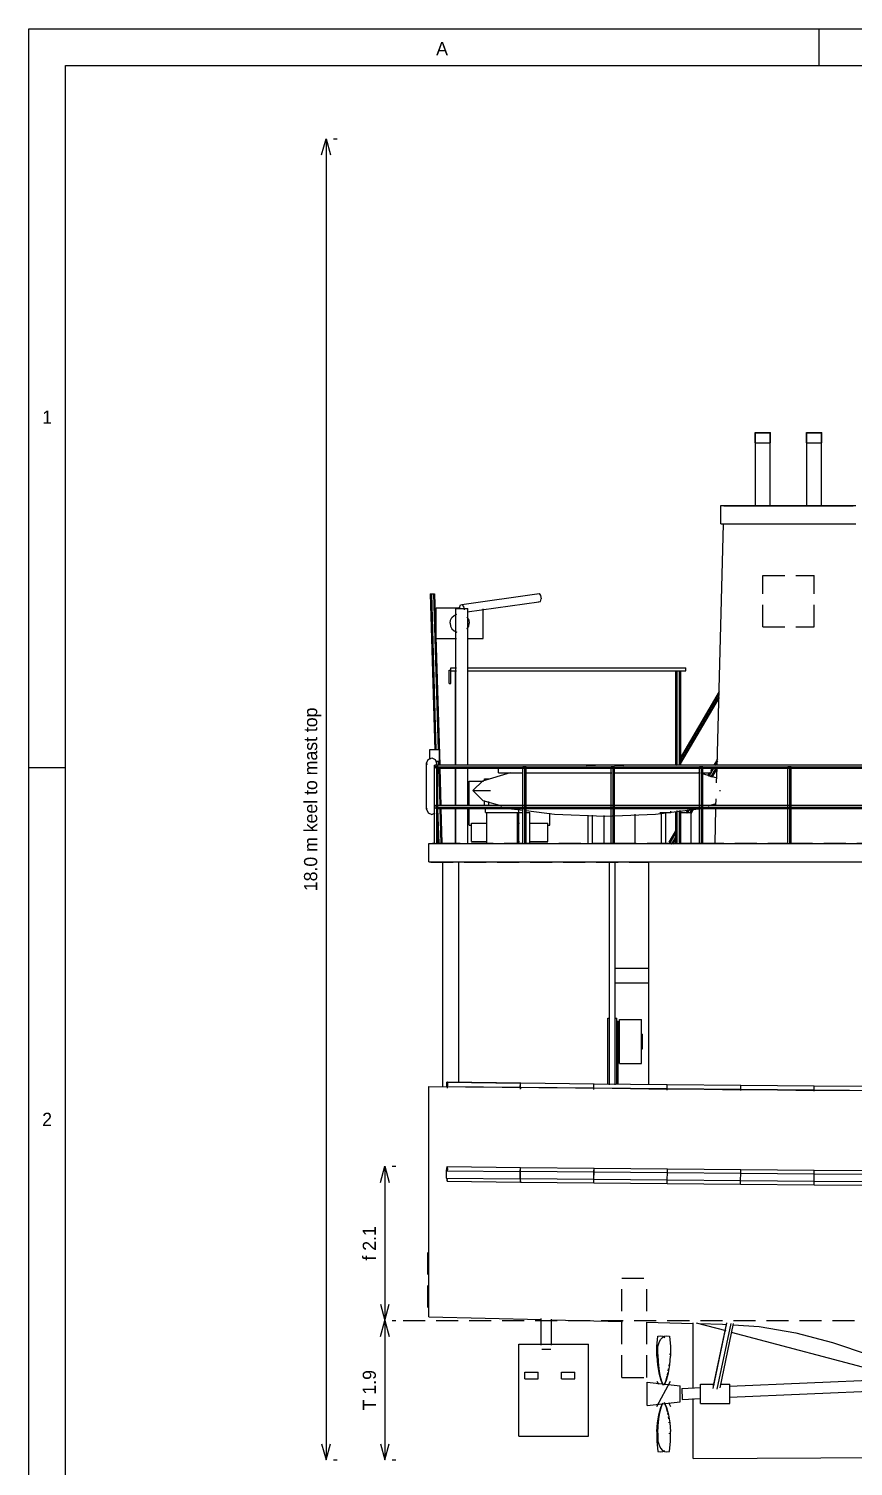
# Model space of a CAD drawing. Extents: x 5 to 836, y 5 to 589.
# Drawn here: x 5 to 117.3, y 393.1 to 589 of the extents above; entities that cross this region are included whole.
import ezdxf
from ezdxf.enums import TextEntityAlignment as Align

# ---------------------------------------------------------------- set-up
doc = ezdxf.new("R2010")
doc.units = 0
doc.linetypes.add('DASHED', pattern=[4.5, 3, -1.5])
for name, color, linetype in [('DETAIL', 8, 'CONTINUOUS'), ('DIM', 3, 'CONTINUOUS'), ('FRAME', 7, 'CONTINUOUS'), ('MARKING', 4, 'DASHED'), ('OUTLINE', 7, 'CONTINUOUS'), ('TEXT', 7, 'CONTINUOUS'), ('THIN', 7, 'CONTINUOUS'), ('WATERLINE', 4, 'DASHED')]:
    doc.layers.add(name, color=color, linetype=linetype)

msp = doc.modelspace()

# ---------------------------------------------------------------- linework, layer by layer
at = {"layer": 'DETAIL'}
for p, q in [((103.96, 534), (106.04, 534)), ((104, 533.95), (106, 533.95)), ((110.96, 534), (113.04, 534)), ((111, 533.95), (113, 533.95)), ((103.96, 532.6), (106.04, 532.6)), ((110.96, 532.6), (113.04, 532.6)), ((99.3, 524.05), (117.7, 524.05)), ((99.7, 524), (117.3, 524)), ((99.3, 521.55), (117.7, 521.55)), ((59.7, 511.99), (60.3, 512.01)), ((59.7, 511.99), (60.33, 490.72)), ((59.85, 512), (60.48, 490.73)), ((60.15, 512), (60.78, 490.74)), ((60.3, 512.01), (60.99, 488.64)), ((74.28, 511.96), (74.3, 512.02)), ((74.3, 512.02), (74.52, 512.07)), ((74.52, 512.07), (74.73, 511.8)), ((74.7, 510.98), (74.8, 511.34)), ((74.73, 511.8), (74.8, 511.34)), ((60.5, 505.9), (60.5, 510.1)), ((60.5, 510.1), (63.77, 510.1)), ((63.2, 510), (64.8, 510)), ((63.7, 510.16), (63.8, 510.52)), ((63.7, 510.16), (63.73, 509.96)), ((63.8, 510.52), (64.02, 510.57)), ((64.02, 510.57), (64.23, 510.3)), ((64.23, 510.3), (64.3, 509.84)), ((66.9, 505.9), (66.9, 509.96)), ((74.44, 510.98), (74.48, 510.93)), ((74.48, 510.93), (74.7, 510.98)), ((62.4, 508), (62.46, 508.4)), ((62.4, 508), (62.46, 507.6)), ((62.46, 508.4), (62.65, 508.76)), ((62.46, 507.6), (62.65, 507.24)), ((62.65, 508.76), (62.94, 509.05)), ((62.94, 509.05), (63.3, 509.24)), ((64.7, 508.81), (64.75, 508.76)), ((64.75, 508.76), (64.94, 508.4)), ((64.75, 507.24), (64.94, 507.6)), ((64.94, 508.4), (65, 508)), ((64.94, 507.6), (65, 508)), ((60.5, 505.9), (63.28, 505.9)), ((62.65, 507.24), (62.94, 506.95)), ((62.94, 506.95), (63.3, 506.76)), ((64.7, 507.19), (64.75, 507.24)), ((64.74, 505.9), (66.9, 505.9)), ((62.3, 501.6), (62.5, 501.6)), ((62.3, 499.8), (62.3, 501.6)), ((62.5, 501.9), (63.27, 501.9)), ((62.5, 499.8), (62.5, 501.9)), ((62.5, 501.5), (63.27, 501.5)), ((63.15, 488.63), (63.15, 501.5)), ((64.74, 501.9), (94.5, 501.9)), ((64.74, 501.5), (94.5, 501.5)), ((93.15, 488.63), (93.15, 501.5)), ((93.32, 488.63), (93.32, 501.5)), ((93.67, 488.63), (93.67, 501.5)), ((93.85, 488.63), (93.85, 501.5)), ((94.5, 501.5), (94.5, 501.9)), ((62.3, 499.8), (62.5, 499.8)), ((93.8, 488.83), (99.09, 497.88)), ((93.81, 489.63), (99.1, 498.68)), ((93.82, 489.46), (99.08, 498.45)), ((93.82, 489.06), (99.08, 498.05)), ((59.65, 490.8), (60.95, 490.8)), ((59.65, 489.41), (59.65, 490.8)), ((60.95, 489.2), (60.95, 490.8)), ((60.3, 488.65), (60.58, 488.74)), ((60.3, 478), (60.3, 488.65)), ((60.3, 488.5), (60.75, 488.5)), ((60.3, 488.35), (60.58, 488.26)), ((60.4, 489.2), (60.95, 489.2)), ((60.5, 488.7), (151.97, 488.7)), ((60.5, 488.25), (60.5, 488.7)), ((60.5, 488.42), (151.69, 488.42)), ((60.5, 488.25), (151.48, 488.25)), ((60.52, 489.26), (60.54, 488.63)), ((60.58, 488.74), (60.75, 488.5)), ((60.58, 488.26), (60.75, 488.5)), ((60.58, 478), (60.58, 488.5)), ((60.75, 478), (60.75, 488.5)), ((60.82, 489.27), (60.84, 488.64)), ((60.85, 488.29), (61, 483.11)), ((61, 488.29), (61.15, 483.12)), ((63.15, 483.11), (63.15, 488.28)), ((69, 487.6), (69, 488.27)), ((72.32, 488.5), (72.78, 488.5)), ((72.32, 478), (72.32, 488.5)), ((72.6, 478), (72.6, 488.5)), ((72.78, 478), (72.78, 488.5)), ((84.35, 488.5), (84.8, 488.5)), ((84.35, 478), (84.35, 488.5)), ((84.63, 478), (84.63, 488.5)), ((84.8, 478), (84.8, 488.5)), ((93.21, 488.61), (93.28, 488.73)), ((96.38, 488.5), (96.83, 488.5)), ((96.38, 478), (96.38, 488.5)), ((96.66, 478), (96.66, 488.5)), ((96.83, 478), (96.83, 488.5)), ((97.66, 487.12), (98.33, 488.27)), ((97.92, 487.86), (98.17, 488.29)), ((97.95, 487.03), (98.66, 488.24)), ((98, 487.6), (98, 488.27)), ((98.12, 487.02), (98.86, 488.28)), ((98.38, 488.65), (98.87, 489.49)), ((98.54, 488.63), (98.89, 489.24)), ((108.4, 488.5), (108.86, 488.5)), ((108.4, 478), (108.4, 488.5)), ((108.68, 478), (108.68, 488.5)), ((108.86, 478), (108.86, 488.5)), ((65, 483.16), (65, 486.5)), ((65.5, 485.2), (66.87, 486.54)), ((67.1, 486.8), (67.7, 486.8)), ((67.1, 486.52), (67.1, 486.8)), ((67.7, 486.73), (67.7, 486.8)), ((69, 487.6), (72.35, 487.6)), ((72.7, 487.6), (84.44, 487.6)), ((84.72, 487.6), (96.46, 487.6)), ((96.74, 487.6), (98, 487.6)), ((97.53, 487.2), (97.81, 487.68)), ((65.5, 485.2), (67.91, 485.2)), ((65.5, 485.2), (66.87, 483.86)), ((67.1, 483.14), (67.1, 483.83)), ((99.09, 485.2), (99.23, 485.2)), ((60.3, 483.15), (60.58, 483.24)), ((60.3, 482.85), (60.58, 482.76)), ((60.5, 483.2), (151.97, 483.2)), ((60.5, 482.75), (60.5, 483.2)), ((60.5, 482.92), (152.39, 482.92)), ((60.5, 482.75), (152.6, 482.75)), ((60.58, 483.24), (60.75, 483)), ((60.58, 482.76), (60.75, 483)), ((60.71, 482.75), (60.85, 478)), ((61.01, 482.76), (61.15, 478)), ((61.16, 482.77), (61.3, 478.01)), ((63.15, 478), (63.15, 482.76)), ((65, 480.5), (65, 482.75)), ((67.1, 482.8), (71.47, 482.8)), ((67.25, 482.2), (67.25, 482.8)), ((67.25, 482.2), (72.36, 482.2)), ((67.4, 478), (67.4, 482.2)), ((67.7, 483.14), (67.7, 483.7)), ((71.6, 478), (71.6, 482.2)), ((71.75, 478), (71.75, 482.67)), ((72.7, 482.2), (73.25, 482.2)), ((73.25, 478), (73.25, 482.2)), ((76, 480.5), (76, 482.14)), ((81.2, 478), (81.2, 481.86)), ((81.8, 478), (81.8, 481.86)), ((87.6, 478), (87.6, 481.99)), ((90.97, 482.2), (92.5, 482.2)), ((91.2, 478), (91.2, 482.2)), ((91.8, 478), (91.8, 482.2)), ((92.5, 482.2), (92.5, 482.4)), ((93.15, 478), (93.15, 482.34)), ((93.32, 478), (93.32, 482.48)), ((93.67, 478), (93.67, 482.48)), ((93.75, 478), (93.75, 482.2)), ((93.75, 482.2), (95.25, 482.2)), ((93.85, 478), (93.85, 482.48)), ((94.57, 482.13), (94.82, 482.56)), ((94.73, 482.12), (95.05, 482.66)), ((95.1, 482.15), (95.42, 482.69)), ((95.23, 482.07), (95.65, 482.8)), ((95.25, 478), (95.25, 482.2)), ((65.3, 478.25), (65.3, 480.75)), ((65.3, 480.75), (67.46, 480.75)), ((71.51, 480.75), (71.86, 480.75)), ((73.26, 480.75), (75.7, 480.75)), ((75.7, 478.25), (75.7, 480.75)), ((83.4, 478), (83.4, 481.79)), ((92.24, 478.15), (93.3, 479.96)), ((93.22, 480.75), (93.29, 480.75)), ((93.22, 480.45), (93.22, 480.75)), ((93.22, 480.45), (93.29, 480.45)), ((59.5, 475.5), (59.5, 478)), ((59.5, 478), (289.5, 478)), ((60.75, 477.99), (61.3, 478.01)), ((65.3, 478.25), (67.46, 478.25)), ((71.51, 478.25), (71.86, 478.25)), ((73.26, 478.25), (75.7, 478.25)), ((92.24, 478.15), (92.37, 478.08)), ((92.37, 478.08), (93.29, 479.64)), ((92.37, 478.08), (92.63, 477.92)), ((92.63, 477.92), (93.3, 479.07)), ((92.79, 477.91), (93.29, 478.75)), ((59.5, 475.5), (289.5, 475.5)), ((84.1, 445.12), (84.1, 475.49)), ((84.9, 445.12), (84.9, 475.49)), ((89.5, 445.13), (89.5, 475.5)), ((84.85, 461), (89.54, 461)), ((84.85, 459), (89.54, 459)), ((83.9, 454.2), (84.17, 454.2)), ((83.9, 445.17), (83.9, 454.2)), ((84.83, 454.2), (85.1, 454.2)), ((85.03, 453.8), (85.3, 453.8)), ((85.1, 445.17), (85.1, 454.2)), ((85.3, 445.15), (85.3, 453.8)), ((85.5, 454), (88.5, 454)), ((85.5, 448), (85.5, 454)), ((88.5, 448), (88.5, 454)), ((85.5, 448), (88.5, 448)), ((59.5, 413.51), (59.5, 444.9)), ((61.96, 444.88), (61.98, 445.45)), ((61.96, 444.88), (71.96, 444.77)), ((61.96, 444.88), (61.99, 444.63)), ((61.98, 445.45), (62.03, 445.5)), ((61.98, 445.45), (71.98, 445.34)), ((62.02, 444.83), (62.04, 444.96)), ((62.03, 445.5), (72.03, 445.39)), ((62.03, 445.5), (62.04, 444.96)), ((71.96, 444.77), (71.98, 445.34)), ((71.96, 444.77), (71.98, 444.58)), ((71.98, 445.34), (72.03, 445.39)), ((72, 445.36), (82.01, 445.26)), ((72, 444.8), (72, 445.36)), ((72, 444.8), (82, 444.7)), ((72, 444.53), (72, 444.8)), ((72.03, 445.39), (72.03, 445.32)), ((82, 445.26), (92, 445.16)), ((82, 444.7), (82, 445.26)), ((82, 445.06), (82, 445.26)), ((82, 444.49), (82, 445.26)), ((82, 444.49), (82, 444.7)), ((82, 444.7), (92, 444.6)), ((92, 444.4), (92, 445.16)), ((92, 445.16), (102, 445.07)), ((102, 444.31), (102, 445.07)), ((102, 445.07), (112, 444.99)), ((112, 444.22), (112, 444.99)), ((112, 444.99), (122, 444.91)), ((92, 444.6), (102, 444.51)), ((102, 444.51), (112, 444.43)), ((112, 444.43), (122, 444.35)), ((59.5, 434), (59.57, 434)), ((61.93, 433.4), (62, 433.97)), ((61.93, 433.4), (71.93, 433.29)), ((61.93, 432.4), (61.93, 433.4)), ((62, 433.97), (62.07, 433.54)), ((62, 433.97), (72, 433.86)), ((62.07, 433.41), (62.07, 433.54)), ((71.93, 433.29), (72, 433.86)), ((71.93, 432.29), (71.93, 433.29)), ((71.99, 432.36), (72, 433.36)), ((72, 433.86), (72.02, 433.73)), ((72, 433.36), (72.01, 433.86)), ((72, 433.36), (82, 433.25)), ((72.01, 433.8), (72.01, 433.86)), ((72.01, 433.86), (82.01, 433.76)), ((81.99, 431.76), (82.01, 433.76)), ((81.99, 432.25), (82, 433.25)), ((82, 433.25), (82.01, 433.76)), ((82, 433.26), (92, 433.16)), ((82.01, 433.69), (82.01, 433.76)), ((82.01, 433.76), (92.01, 433.66)), ((91.99, 431.66), (92.01, 433.66)), ((92, 433.16), (102, 433.07)), ((92.01, 433.66), (102.01, 433.57)), ((101.99, 431.57), (102.01, 433.57)), ((102, 433.07), (112, 432.98)), ((102.01, 433.57), (112.01, 433.48)), ((111.99, 431.48), (112.01, 433.49)), ((112, 432.98), (122, 432.91)), ((112.01, 433.48), (122.01, 433.41)), ((61.93, 432.4), (71.93, 432.29)), ((61.93, 432.4), (62, 431.97)), ((62, 431.97), (62.04, 432.35)), ((62, 431.97), (72, 431.86)), ((71.93, 432.29), (72, 431.86)), ((71.99, 432.36), (81.99, 432.25)), ((71.99, 431.86), (71.99, 432.36)), ((71.99, 431.86), (71.99, 431.99)), ((71.99, 431.86), (81.99, 431.76)), ((72, 431.86), (72.01, 431.99)), ((81.99, 431.76), (81.99, 432.25)), ((81.99, 431.76), (81.99, 431.88)), ((81.99, 431.76), (91.99, 431.66)), ((82, 432.26), (92, 432.16)), ((91.99, 431.66), (101.99, 431.57)), ((92, 432.16), (102, 432.07)), ((101.99, 431.57), (111.99, 431.48)), ((102, 432.07), (112, 431.98)), ((111.99, 431.48), (121.99, 431.41)), ((112, 431.98), (122, 431.91)), ((95.5, 403.71), (95.5, 412.66)), ((95.91, 412.69), (99.96, 411.61)), ((98.26, 403.75), (100.12, 412.65)), ((98.3, 404.11), (100.09, 412.67)), ((98.81, 403.63), (100.69, 412.6)), ((99.18, 403.8), (101.01, 412.57)), ((100.7, 411.42), (124.83, 405)), ((71.75, 409.75), (81.25, 409.75)), ((71.75, 397.25), (71.75, 409.75)), ((81.25, 397.25), (81.25, 409.75)), ((74.89, 409.07), (76.11, 409.07)), ((72.6, 405.05), (72.6, 405.95)), ((72.6, 405.95), (74.4, 405.95)), ((74.4, 405.05), (74.4, 405.95)), ((77.6, 405.05), (77.6, 405.95)), ((77.6, 405.95), (79.4, 405.95)), ((79.4, 405.05), (79.4, 405.95)), ((72.6, 405.05), (74.4, 405.05)), ((77.6, 405.05), (79.4, 405.05)), ((89.25, 401.4), (89.25, 404.6)), ((93.75, 401.9), (93.75, 404.1)), ((93.97, 403.75), (94.03, 402.26)), ((96.5, 401.7), (96.5, 404.3)), ((100.5, 401.7), (100.5, 404.3)), ((95.5, 394.2), (95.5, 402.38)), ((71.75, 397.25), (81.25, 397.25)), ((95.5, 394.2), (159.39, 394.48))]:
    msp.add_line(p, q, dxfattribs=at)
at = {"layer": 'DIM'}
for p, q in [((44.9, 571.8), (45.5, 574)), ((45.5, 574), (45.5, 394)), ((45.5, 574), (46.1, 571.8)), ((46.5, 574), (47, 574)), ((52.9, 431.8), (53.5, 434)), ((53.5, 434), (53.5, 413)), ((53.5, 434), (54.1, 431.8)), ((54.5, 434), (55, 434)), ((52.9, 415.2), (53.5, 413)), ((53.5, 413), (54.1, 415.2)), ((52.9, 410.8), (53.5, 413)), ((53.5, 413), (53.5, 394)), ((53.5, 413), (54.1, 410.8)), ((54.5, 413), (55, 413)), ((54.5, 413), (55, 413)), ((44.9, 396.2), (45.5, 394)), ((45.5, 394), (46.1, 396.2)), ((52.9, 396.2), (53.5, 394)), ((53.5, 394), (54.1, 396.2)), ((46.5, 394), (47, 394)), ((54.5, 394), (55, 394))]:
    msp.add_line(p, q, dxfattribs=at)
at = {"layer": 'FRAME'}
for p, q in [((10, 584), (831, 584)), ((10, 10), (10, 584))]:
    msp.add_line(p, q, dxfattribs=at)
at = {"layer": 'MARKING'}
for p, q in [((105, 507.5), (105, 514.5)), ((105, 514.5), (112, 514.5)), ((112, 507.5), (112, 514.5)), ((105, 507.5), (112, 507.5)), ((60, 478.05), (60.35, 478.05)), ((60, 478), (60, 478.05)), ((60, 478), (60.35, 478)), ((60.77, 478.05), (72.38, 478.05)), ((60.77, 478), (72.38, 478)), ((72.73, 478.05), (84.47, 478.05)), ((72.73, 478), (84.47, 478)), ((84.75, 478.05), (96.5, 478.05)), ((84.75, 478), (96.5, 478)), ((96.71, 478.05), (108.45, 478.05)), ((96.71, 478), (108.45, 478)), ((108.8, 478.05), (119.5, 478.05)), ((108.8, 478), (119.5, 478)), ((59.8, 475.5), (89.54, 475.5)), ((59.8, 475.45), (59.8, 475.5)), ((59.8, 475.45), (89.54, 475.45)), ((88.5, 452), (88.6, 452)), ((88.5, 450), (88.5, 452)), ((88.6, 450), (88.6, 452)), ((88.5, 450), (88.6, 450)), ((59.37, 414.75), (59.37, 422.25)), ((85.8, 405.25), (85.8, 418.75)), ((85.8, 418.75), (89.2, 418.75)), ((89.2, 405.25), (89.2, 418.75)), ((85.8, 405.25), (89.2, 405.25))]:
    msp.add_line(p, q, dxfattribs=at)
at = {"layer": 'OUTLINE'}
for p, q in [((103.96, 532.6), (103.96, 534)), ((104, 523.91), (104, 533.95)), ((106, 523.91), (106, 533.95)), ((106.04, 532.6), (106.04, 534)), ((110.96, 532.6), (110.96, 534)), ((111, 523.91), (111, 533.95)), ((113, 523.91), (113, 533.95)), ((113.04, 532.6), (113.04, 534)), ((99.3, 521.55), (99.3, 524.05)), ((99.7, 523.93), (99.7, 524)), ((117.3, 524), (117.3, 523.93)), ((98.78, 488.63), (99.64, 521.55)), ((59.7, 511.99), (60.3, 512.01)), ((64.02, 510.57), (74.52, 512.07)), ((63.2, 488.62), (63.2, 510)), ((64.74, 509.53), (74.48, 510.93)), ((64.8, 488.62), (64.8, 510)), ((59.2, 488.95), (59.41, 489.44)), ((59.2, 482.65), (59.2, 488.95)), ((59.2, 488.95), (59.28, 488.77)), ((59.41, 489.44), (59.9, 489.64)), ((59.9, 489.64), (60.39, 489.44)), ((60.39, 489.44), (60.6, 488.95)), ((60.52, 488.77), (60.6, 488.95)), ((60.6, 488.63), (60.6, 488.95)), ((63.2, 483.1), (63.2, 488.27)), ((64.8, 483.1), (64.8, 488.27)), ((80.93, 488.6), (83.5, 488.7)), ((83.5, 488.7), (86.07, 488.6)), ((98.72, 486.25), (98.77, 488.28)), ((65, 486.5), (66.95, 486.5)), ((66.87, 486.54), (70.64, 487.64)), ((96.23, 487.67), (96.49, 487.6)), ((96.76, 487.52), (98.74, 486.94)), ((66.87, 483.86), (69.45, 483.11)), ((98.63, 483.1), (98.66, 484.08)), ((59.2, 482.65), (59.28, 482.83)), ((59.2, 482.65), (59.41, 482.16)), ((59.41, 482.16), (59.9, 481.96)), ((59.9, 481.96), (60.39, 482.16)), ((63.2, 478), (63.2, 482.75)), ((64.8, 478), (64.8, 482.75)), ((70.57, 482.78), (70.77, 482.73)), ((70.77, 482.73), (72.35, 482.52)), ((72.76, 482.47), (76.61, 481.97)), ((76.61, 481.97), (83.5, 481.7)), ((84.75, 481.75), (90.39, 481.97)), ((90.39, 481.97), (96.23, 482.73)), ((96.23, 482.73), (96.43, 482.78)), ((97.55, 483.11), (98.67, 483.44)), ((98.5, 478), (98.62, 482.75)), ((65, 480.5), (65.35, 480.5)), ((75.65, 480.5), (76, 480.5)), ((83.5, 481.7), (84.47, 481.74)), ((92.24, 478.15), (92.45, 478.03)), ((92.6, 477.94), (92.66, 477.91)), ((61.4, 444.85), (61.4, 475.5)), ((63.6, 445.41), (63.6, 475.5)), ((59.5, 444.9), (64.5, 444.84)), ((59.5, 434), (59.5, 444.7)), ((59.5, 444.7), (59.57, 444.7)), ((64.5, 444.84), (69.5, 444.79)), ((69.5, 444.79), (74.5, 444.73)), ((74.5, 444.73), (79.5, 444.68)), ((79.5, 444.68), (84.5, 444.63)), ((84.5, 444.63), (89.5, 444.58)), ((89.5, 444.58), (94.5, 444.54)), ((94.5, 444.54), (99.5, 444.49)), ((99.5, 444.49), (104.5, 444.45)), ((104.5, 444.45), (109.5, 444.4)), ((109.5, 444.4), (114.5, 444.36)), ((114.5, 444.36), (119.5, 444.33)), ((59.5, 413.5), (74.85, 413.12)), ((74.8, 409.63), (74.8, 413.26)), ((76.17, 413.08), (85.89, 412.84)), ((76.2, 409.63), (76.2, 413.19)), ((89.15, 412.76), (95.54, 412.6)), ((96.31, 412.58), (99.5, 412.5)), ((99.5, 412.5), (100.06, 412.47)), ((100.96, 412.41), (104.5, 412.19)), ((104.5, 412.19), (109.5, 411.32)), ((109.5, 411.32), (114.5, 410)), ((90.57, 408.13), (90.59, 409.43)), ((90.59, 409.43), (90.71, 410.84)), ((90.7, 408.37), (90.71, 409.47)), ((90.71, 410.84), (91.07, 410.92)), ((90.71, 409.47), (90.88, 410)), ((90.88, 410), (91.09, 410.41)), ((91.07, 410.92), (91.38, 410.87)), ((91.09, 410.41), (91.34, 410.7)), ((91.34, 410.7), (91.62, 410.87)), ((91.38, 410.87), (91.66, 410.7)), ((91.62, 410.87), (91.93, 410.92)), ((91.93, 410.92), (92.29, 410.84)), ((92.29, 410.84), (92.41, 409.43)), ((92.41, 409.43), (92.43, 408.13)), ((114.5, 410), (119.5, 408.32)), ((90.57, 408.13), (90.65, 406.94)), ((90.7, 408.37), (90.74, 407.34)), ((92.3, 408.44), (92.3, 408.37)), ((92.35, 406.94), (92.43, 408.13)), ((90.65, 406.94), (90.83, 405.85)), ((90.74, 407.34), (90.84, 406.39)), ((90.83, 405.85), (91.11, 404.87)), ((90.84, 406.39), (91, 405.52)), ((91, 405.52), (91.22, 404.72)), ((91.78, 404.72), (91.98, 405.45)), ((91.89, 404.87), (92.17, 405.85)), ((92.01, 405.59), (92.06, 405.86)), ((92.11, 406.12), (92.16, 406.39)), ((92.17, 405.85), (92.35, 406.94)), ((92.21, 406.87), (92.21, 406.94)), ((89.25, 404.6), (93.75, 404.1)), ((90.57, 404.71), (90.78, 404.32)), ((90.57, 401.29), (92.43, 404.71)), ((91.11, 404.87), (91.36, 404.31)), ((91.22, 404.72), (91.43, 404.18)), ((91.61, 404.25), (91.89, 404.87)), ((91.62, 404.3), (91.78, 404.72)), ((93.97, 403.75), (96.55, 403.86)), ((93.97, 403.75), (94.03, 402.25)), ((96.5, 404.3), (98.43, 404.3)), ((99.26, 404.3), (100.5, 404.3)), ((100.46, 404.04), (127.55, 405.24)), ((100.46, 402.54), (129.58, 403.83)), ((89.25, 401.4), (93.75, 401.9)), ((91.11, 401.13), (91.36, 401.69)), ((91.22, 401.28), (91.41, 401.76)), ((91.56, 401.88), (91.89, 401.13)), ((91.62, 401.7), (91.78, 401.28)), ((92.16, 401.8), (92.43, 401.29)), ((94.03, 402.25), (96.55, 402.36)), ((96.5, 401.7), (100.5, 401.7)), ((90.65, 399.06), (90.83, 400.15)), ((90.74, 398.66), (90.84, 399.61)), ((90.83, 400.15), (91.11, 401.13)), ((90.84, 399.61), (91, 400.48)), ((91, 400.48), (91.22, 401.28)), ((91.78, 401.28), (91.98, 400.55)), ((91.89, 401.13), (92.17, 400.15)), ((92.01, 400.41), (92.06, 400.14)), ((92.11, 399.88), (92.16, 399.61)), ((92.17, 400.15), (92.35, 399.06)), ((90.57, 397.87), (90.65, 399.06)), ((90.57, 397.87), (90.59, 396.57)), ((90.7, 397.63), (90.74, 398.66)), ((90.7, 397.63), (90.71, 396.53)), ((92.21, 399.13), (92.21, 399.06)), ((92.3, 397.56), (92.3, 397.63)), ((92.35, 399.06), (92.43, 397.87)), ((92.41, 396.57), (92.43, 397.87)), ((90.59, 396.57), (90.71, 395.16)), ((90.71, 396.53), (90.88, 396)), ((90.88, 396), (91.09, 395.59)), ((92.29, 395.16), (92.41, 396.57)), ((90.71, 395.16), (91.07, 395.08)), ((91.07, 395.08), (91.38, 395.13)), ((91.09, 395.59), (91.34, 395.3)), ((91.34, 395.3), (91.62, 395.13)), ((91.38, 395.13), (91.66, 395.3)), ((91.62, 395.13), (91.93, 395.08)), ((91.93, 395.08), (92.29, 395.16))]:
    msp.add_line(p, q, dxfattribs=at)
at = {"layer": 'THIN'}
for p, q in [((5, 589), (836, 589)), ((5, 5), (5, 589)), ((112.63, 589), (112.63, 584)), ((5, 488.33), (10, 488.33))]:
    msp.add_line(p, q, dxfattribs=at)
at = {"layer": 'WATERLINE'}
msp.add_line((56, 413), (414, 413), dxfattribs=at)

# ---------------------------------------------------------------- texts
at = {"layer": 'TEXT'}
for s, p in [('A', (61.31, 585.4)), ('1', (7.5, 535.17)), ('2', (7.5, 439.5))]:
    msp.add_text(s, height=1.8, dxfattribs=at).set_placement(p, align=Align.CENTER)
for s, p in [('18.0 m keel to mast top', (44.3, 484)), ('f 2.1', (52.3, 423.5)), ('T 1.9', (52.3, 403.5))]:
    msp.add_text(s, height=1.8, rotation=90, dxfattribs=at).set_placement(p, align=Align.CENTER)

doc.saveas('drawing.dxf')
